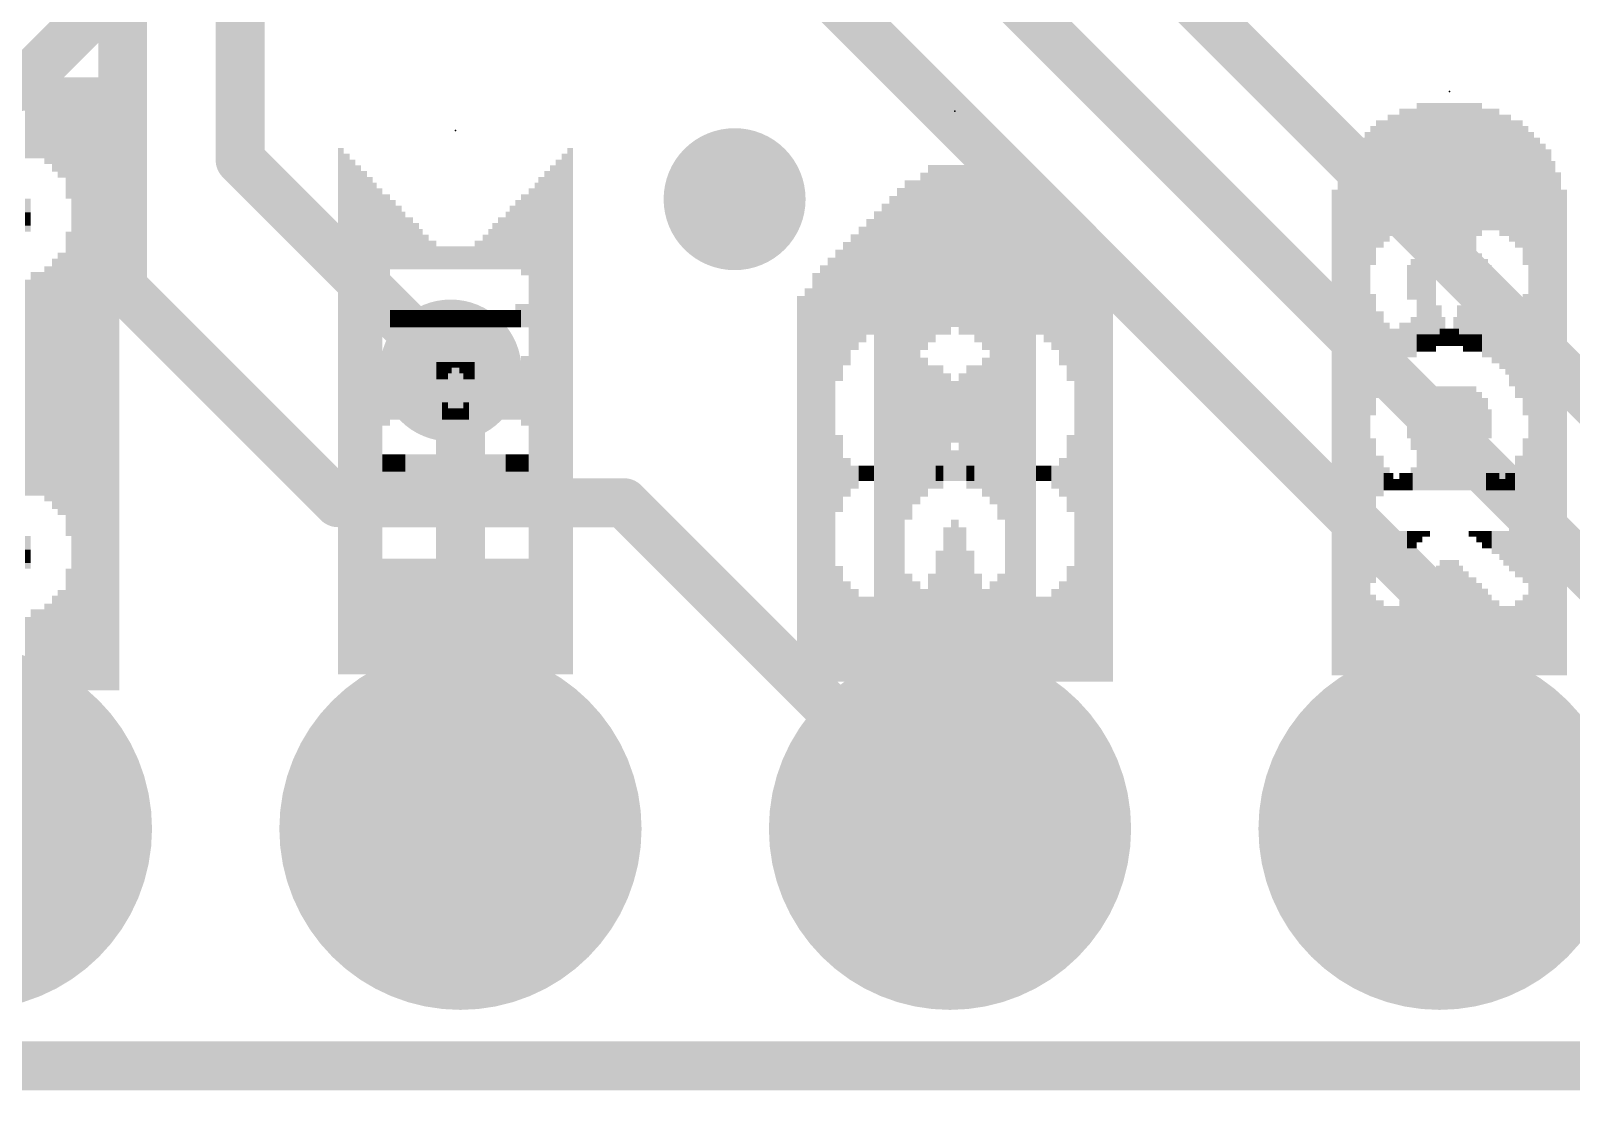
# Model space of a CAD drawing. Extents: x -27.9 to 58.7, y -19.6 to 25.5.
# Drawn here: x 7.93 to 15.92, y -0.13 to 5.37 of the extents above; entities that cross this region are included whole.
import ezdxf

# ---------------------------------------------------------------- set-up
doc = ezdxf.new("R2010")
doc.units = 0
for name, color, linetype in [('1', 12, 'CONTINUOUS'), ('16', 53, 'CONTINUOUS'), ('17', 254, 'CONTINUOUS'), ('18', 110, 'CONTINUOUS'), ('20', 53, 'CONTINUOUS'), ('21', 41, 'CONTINUOUS'), ('22', 40, 'CONTINUOUS'), ('23', 53, 'CONTINUOUS'), ('24', 53, 'CONTINUOUS'), ('51', 53, 'CONTINUOUS')]:
    doc.layers.add(name, color=color, linetype=linetype)

# ---------------------------------------------------------------- blocks, each defined once
blk = doc.blocks.new('RECT')
blk.add_solid([(-0.5, -0.5), (0.5, -0.5), (-0.5, 0.5), (0.5, 0.5)])
blk = doc.blocks.new('ROUNDP')
at = {"const_width": 0.5}
blk.add_lwpolyline([(0, -0.25, 1), (0, 0.25, 1), (0, -0.25)], format="xyb", dxfattribs=at)
blk = doc.blocks.new('ROUNDV')
at = {"const_width": 0.5}
blk.add_lwpolyline([(0, -0.25, 1), (0, 0.25, 1), (0, -0.25)], format="xyb", dxfattribs=at)

msp = doc.modelspace()

# ---------------------------------------------------------------- linework, layer by layer
at = {"layer": '1', "const_width": 0.254}
for points in [[(9.017, 13.1318), (9.017, 4.699)], [(8.4074, 4.0386), (8.4074, 12.192)], [(12.3412, 7.1374), (16.1766, 3.302)], [(17.338, 1.2294), (11.7602, 6.8072)], [(15.24, 2.3876), (11.176, 6.4516)], [(10.1092, 3.6068), (9.017, 4.699)], [(9.525, 2.921), (8.4074, 4.0386)], [(11.0084, 2.921), (9.525, 2.921)], [(12.7, 1.2294), (11.0084, 2.921)], [(15.24, 1.2294), (15.24, 2.3876)], [(24.2472, 0), (0, 0)]]:
    msp.add_lwpolyline(points, dxfattribs=at)
at = {"layer": '1', "const_width": 0.127}
for points in [[(9.0619, 4.7439, 1), (8.9721, 4.6541)], [(8.9535, 4.699, 1), (9.0805, 4.699)], [(8.4523, 4.0835, 1), (8.3625, 3.9937)], [(8.3439, 4.0386, 1), (8.4709, 4.0386)], [(10.0643, 3.5619, 1), (10.1541, 3.6517)], [(9.525, 2.9845, 1), (9.525, 2.8575)], [(11.0533, 2.9659, 1), (10.9635, 2.8761)], [(11.0084, 2.8575, 1), (11.0084, 2.9845)], [(9.4801, 2.8761, 1), (9.5699, 2.9659)], [(15.3035, 2.3876, 1), (15.1765, 2.3876)], [(15.1951, 2.3427, 1), (15.2849, 2.4325)], [(12.6551, 1.1845, 1), (12.7449, 1.2743)], [(15.1765, 1.2294, 1), (15.3035, 1.2294)]]:
    msp.add_lwpolyline(points, format="xyb", dxfattribs=at)
at = {"layer": '16', "const_width": 0.254}
for points in [[(7.874, 5.08), (8.89, 6.096)], [(7.3914, 5.08), (7.874, 5.08)], [(10.16, 3.6576), (10.1092, 3.6068)], [(10.16, 1.2294), (10.16, 3.6576)], [(24.2472, 0), (0, 0)]]:
    msp.add_lwpolyline(points, dxfattribs=at)
at = {"layer": '16', "const_width": 0.127}
for points in [[(7.874, 5.0165, 1), (7.874, 5.1435)], [(7.8291, 5.1249, 1), (7.9189, 5.0351)], [(10.2235, 3.6576, 1), (10.0965, 3.6576)], [(10.2049, 3.6127, 1), (10.1151, 3.7025)], [(10.0643, 3.6517, 1), (10.1541, 3.5619)], [(10.0965, 1.2294, 1), (10.2235, 1.2294)]]:
    msp.add_lwpolyline(points, format="xyb", dxfattribs=at)
at = {"layer": '20', "const_width": 0.2032}
msp.add_lwpolyline([(0, 0), (25.4, 0)], dxfattribs=at)
at = {"layer": '23'}
for p in [(15.2908, 5.0546), (12.7254, 4.953), (10.1346, 4.8514)]:
    msp.add_point(p, dxfattribs=at)
at = {"layer": '24'}
for p in [(15.2908, 5.0546), (12.7254, 4.953), (10.1346, 4.8514)]:
    msp.add_point(p, dxfattribs=at)

# ---------------------------------------------------------------- block references
at = {"layer": '17', "xscale": 1.8796, "yscale": 1.8796, "rotation": 90}
for p in [(7.62, 1.2294), (7.62, 1.2294), (10.16, 1.2294), (10.16, 1.2294), (12.7, 1.2294), (12.7, 1.2294), (15.24, 1.2294), (15.24, 1.2294)]:
    msp.add_blockref('ROUNDP', p, dxfattribs=at)
at = {"layer": '18', "xscale": 0.7366, "yscale": 0.7366}
for p in [(11.5824, 4.4958), (11.5824, 4.4958), (10.1092, 3.6068), (10.1092, 3.6068)]:
    msp.add_blockref('ROUNDV', p, dxfattribs=at)
at = {"layer": '21', "rotation": 270}
for p, xscale, yscale in [((7.9158, 4.918), 0.42, 0.03), ((7.9508, 4.918), 0.42, 0.04), ((7.9858, 4.918), 0.42, 0.03), ((8.0208, 4.903), 0.45, 0.04), ((8.0558, 4.883), 0.49, 0.03), ((8.0908, 4.868), 0.52, 0.04), ((8.1258, 4.813), 0.63, 0.03), ((8.1608, 3.538), 3.18, 0.04), ((8.1958, 3.538), 3.18, 0.03), ((8.2308, 3.538), 3.18, 0.04), ((8.2658, 3.538), 3.18, 0.03), ((8.3008, 3.538), 3.18, 0.04), ((8.3358, 3.538), 3.18, 0.03), ((8.3708, 3.538), 3.18, 0.04), ((15.0508, 4.6646), 0.6, 0.04), ((15.0858, 4.6496), 0.63, 0.03), ((15.1058, 4.6496), 0.63, 0.03), ((15.1358, 4.6496), 0.69, 0.03), ((15.1708, 4.4996), 0.99, 0.04), ((15.2058, 4.5296), 0.93, 0.03), ((15.2358, 4.5896), 0.81, 0.03), ((15.2558, 4.6196), 0.75, 0.03), ((15.2908, 4.6346), 0.72, 0.04), ((15.3258, 4.6496), 0.69, 0.03), ((15.3458, 4.6646), 0.66, 0.03), ((15.3758, 4.6646), 0.66, 0.03), ((15.4108, 4.6646), 0.66, 0.04), ((15.4458, 4.6646), 0.66, 0.03), ((15.4758, 4.6496), 0.63, 0.03), ((15.4958, 4.6496), 0.63, 0.03), ((15.5308, 4.6496), 0.63, 0.04), ((14.9308, 4.5746), 0.66, 0.04), ((14.9658, 4.6046), 0.6, 0.03), ((14.9958, 4.6346), 0.6, 0.03), ((15.0158, 4.6346), 0.6, 0.03), ((15.5658, 4.6196), 0.63, 0.03), ((15.5958, 4.6196), 0.63, 0.03), ((15.6158, 4.5896), 0.63, 0.03), ((15.6508, 4.5746), 0.66, 0.04), ((14.8358, 3.4196), 2.79, 0.03), ((14.8658, 3.4346), 2.82, 0.03), ((14.8958, 4.5446), 0.66, 0.03), ((15.6858, 4.5146), 0.72, 0.03), ((15.7108, 3.4346), 2.82, 0.02), ((15.7358, 3.4196), 2.79, 0.03), ((9.5396, 3.3964), 2.73, 0.03), ((9.5696, 3.3814), 2.7, 0.03), ((10.6996, 3.3814), 2.7, 0.03), ((10.7296, 3.3964), 2.73, 0.03), ((14.7858, 3.3896), 2.73, 0.03), ((14.8058, 3.4046), 2.76, 0.03), ((15.7658, 3.4046), 2.76, 0.03), ((15.8008, 3.3896), 2.73, 0.04), ((9.5996, 3.3664), 2.67, 0.03), ((9.6296, 3.3514), 2.64, 0.03), ((9.6496, 3.3364), 2.61, 0.03), ((10.6096, 3.3364), 2.61, 0.03), ((10.6446, 3.3514), 2.64, 0.04), ((10.6746, 3.3664), 2.67, 0.02), ((12.6054, 4.273), 0.8, 0.04), ((12.6454, 4.253), 0.84, 0.04), ((12.6854, 4.253), 0.84, 0.04), ((12.7254, 4.253), 0.84, 0.04), ((12.7654, 4.233), 0.88, 0.04), ((12.8054, 4.233), 0.88, 0.04), ((12.8454, 4.213), 0.92, 0.04), ((14.7558, 3.3596), 2.67, 0.03), ((15.8308, 3.3596), 2.67, 0.02), ((9.6796, 3.3214), 2.58, 0.03), ((9.7096, 3.3064), 2.55, 0.03), ((10.5546, 3.3064), 2.55, 0.02), ((10.5796, 3.3214), 2.58, 0.03), ((12.4854, 4.233), 0.72, 0.04), ((12.5254, 4.233), 0.72, 0.04), ((12.5654, 4.253), 0.76, 0.04), ((12.8854, 4.173), 0.92, 0.04), ((12.9254, 4.113), 0.96, 0.04), ((12.9654, 4.073), 1.04, 0.04), ((14.7258, 3.3296), 2.61, 0.03), ((15.8558, 3.3296), 2.61, 0.03), ((9.7396, 4.3264), 0.45, 0.03), ((9.7746, 4.3114), 0.42, 0.04), ((9.8096, 4.3114), 0.36, 0.03), ((10.4596, 4.3114), 0.36, 0.03), ((10.4946, 4.3114), 0.42, 0.04), ((10.5296, 3.2914), 2.52, 0.03), ((12.4054, 4.173), 0.68, 0.04), ((12.4454, 4.193), 0.72, 0.04), ((13.0054, 3.273), 2.56, 0.04), ((13.0454, 3.253), 2.52, 0.04), ((14.6958, 3.2846), 2.52, 0.03), ((15.8858, 3.2846), 2.52, 0.03), ((7.9158, 4.393), 0.07, 0.03), ((9.8396, 4.2964), 0.33, 0.03), ((9.8596, 4.2814), 0.3, 0.03), ((9.8946, 4.2664), 0.27, 0.04), ((10.3746, 4.2664), 0.27, 0.04), ((10.4096, 4.2814), 0.3, 0.03), ((10.4396, 4.2964), 0.33, 0.03), ((12.3254, 4.113), 0.64, 0.04), ((12.3654, 4.153), 0.64, 0.04), ((13.0854, 3.233), 2.48, 0.04), ((13.1254, 3.213), 2.44, 0.04), ((8.1258, 3.538), 1.58, 0.03), ((9.9296, 4.2514), 0.24, 0.03), ((9.9496, 4.2364), 0.21, 0.03), ((10.3196, 4.2364), 0.21, 0.03), ((10.3396, 4.2514), 0.24, 0.03), ((12.2454, 4.053), 0.6, 0.04), ((12.2854, 4.093), 0.6, 0.04), ((13.1654, 4.133), 0.52, 0.04), ((13.2054, 4.113), 0.48, 0.04), ((9.9796, 4.2214), 0.18, 0.03), ((10.0146, 4.2064), 0.15, 0.04), ((10.0496, 4.1914), 0.12, 0.03), ((10.0796, 4.1914), 0.12, 0.03), ((10.0996, 4.1914), 0.12, 0.03), ((10.1346, 4.1914), 0.12, 0.04), ((10.1696, 4.1914), 0.12, 0.03), ((10.1896, 4.1914), 0.12, 0.03), ((10.2196, 4.1914), 0.12, 0.03), ((10.2546, 4.2064), 0.15, 0.04), ((10.2896, 4.2214), 0.18, 0.03), ((12.1654, 3.953), 0.64, 0.04), ((12.2054, 4.013), 0.6, 0.04), ((13.2454, 4.093), 0.44, 0.04), ((13.2854, 4.073), 0.4, 0.04), ((8.0558, 4.098), 0.18, 0.03), ((8.0908, 4.098), 0.24, 0.04), ((12.0854, 3.093), 2.2, 0.04), ((12.1254, 3.893), 0.68, 0.04), ((13.3254, 4.053), 0.36, 0.04), ((13.3654, 4.033), 0.32, 0.04), ((15.1058, 4.0796), 0.21, 0.03), ((15.1358, 4.0946), 0.24, 0.03), ((7.9158, 4.028), 0.1, 0.03), ((7.9508, 4.048), 0.14, 0.04), ((7.9858, 4.063), 0.11, 0.03), ((8.0208, 4.078), 0.14, 0.04), ((12.0054, 3.053), 2.12, 0.04), ((12.0454, 3.073), 2.16, 0.04), ((13.4054, 3.073), 2.16, 0.04), ((13.4454, 3.053), 2.12, 0.04), ((15.0858, 4.0646), 0.18, 0.03), ((15.4108, 3.9146), 0.42, 0.04), ((15.4458, 3.9296), 0.45, 0.03), ((15.4758, 4.0646), 0.18, 0.03), ((15.4958, 4.0646), 0.12, 0.03), ((11.9654, 3.013), 2.04, 0.04), ((13.4854, 3.013), 2.04, 0.04), ((15.3758, 3.8846), 0.36, 0.03), ((15.6858, 3.6896), 0.63, 0.03), ((9.7396, 3.8914), 0.12, 0.03), ((9.7746, 3.8914), 0.12, 0.04), ((9.8096, 3.8764), 0.09, 0.03), ((9.8396, 3.8764), 0.09, 0.03), ((9.8596, 3.8764), 0.09, 0.03), ((9.8946, 3.8764), 0.09, 0.04), ((9.9296, 3.8764), 0.09, 0.03), ((9.9496, 3.8764), 0.09, 0.03), ((9.9796, 3.8764), 0.09, 0.03), ((10.0146, 3.8764), 0.09, 0.04), ((10.0496, 3.8764), 0.09, 0.03), ((10.0796, 3.8764), 0.09, 0.03), ((10.0996, 3.8764), 0.09, 0.03), ((10.1346, 3.8764), 0.09, 0.04), ((10.1696, 3.8764), 0.09, 0.03), ((10.1896, 3.8764), 0.09, 0.03), ((10.2196, 3.8764), 0.09, 0.03), ((10.2546, 3.8764), 0.09, 0.04), ((10.2896, 3.8764), 0.09, 0.03), ((10.3196, 3.8764), 0.09, 0.03), ((10.3396, 3.8764), 0.09, 0.03), ((10.3746, 3.8764), 0.09, 0.04), ((10.4096, 3.8764), 0.09, 0.03), ((10.4396, 3.8764), 0.09, 0.03), ((10.4596, 3.8914), 0.12, 0.03), ((10.4946, 3.8914), 0.12, 0.04), ((11.9254, 2.993), 2, 0.04), ((13.5254, 2.993), 2, 0.04), ((14.8958, 3.7046), 0.48, 0.03), ((15.3458, 3.8396), 0.21, 0.03), ((14.9308, 3.7046), 0.36, 0.04), ((14.9658, 3.7046), 0.3, 0.03), ((15.3258, 3.8096), 0.15, 0.03), ((15.4758, 3.7796), 0.21, 0.03), ((15.4958, 3.7646), 0.18, 0.03), ((15.5308, 3.7496), 0.21, 0.04), ((15.6158, 3.6896), 0.33, 0.03), ((15.6508, 3.6896), 0.45, 0.04), ((7.9858, 3.538), 0.46, 0.03), ((8.0208, 3.538), 0.46, 0.04), ((8.0558, 3.538), 0.52, 0.03), ((8.0908, 3.538), 0.52, 0.04), ((14.9958, 3.7196), 0.21, 0.03), ((15.0158, 3.7196), 0.15, 0.03), ((15.0508, 3.7196), 0.15, 0.04), ((15.0858, 3.7346), 0.12, 0.03), ((15.1058, 3.7346), 0.12, 0.03), ((15.1358, 3.7496), 0.09, 0.03), ((15.1708, 3.7496), 0.09, 0.04), ((15.2058, 3.7496), 0.09, 0.03), ((15.2358, 3.7646), 0.06, 0.03), ((15.2558, 3.7796), 0.09, 0.03), ((15.2908, 3.7796), 0.09, 0.04), ((15.5658, 3.7196), 0.21, 0.03), ((15.5958, 3.7046), 0.24, 0.03), ((7.9158, 3.538), 0.38, 0.03), ((7.9508, 3.518), 0.42, 0.04), ((9.7396, 3.5014), 0.36, 0.03), ((10.4946, 3.5014), 0.36, 0.04), ((9.7746, 3.5014), 0.3, 0.04), ((9.8096, 3.5164), 0.27, 0.03), ((9.8396, 3.5164), 0.27, 0.03), ((9.8596, 3.5314), 0.24, 0.03), ((9.8946, 3.5464), 0.21, 0.04), ((9.9296, 3.5614), 0.18, 0.03), ((9.9496, 3.5614), 0.18, 0.03), ((9.9796, 3.5764), 0.15, 0.03), ((10.0146, 3.5914), 0.12, 0.04), ((10.0496, 3.6064), 0.09, 0.03), ((10.0796, 3.6064), 0.09, 0.03), ((10.0996, 3.6214), 0.06, 0.03), ((10.1346, 3.6364), 0.03, 0.04), ((10.4396, 3.4864), 0.27, 0.03), ((10.4596, 3.5014), 0.3, 0.03), ((12.4454, 3.153), 0.96, 0.04), ((12.4854, 3.233), 0.8, 0.04), ((12.5254, 3.293), 0.76, 0.04), ((12.5654, 3.313), 0.72, 0.04), ((12.6054, 3.313), 0.64, 0.04), ((12.6454, 3.313), 0.64, 0.04), ((10.3196, 3.4414), 0.18, 0.03), ((10.3396, 3.4564), 0.21, 0.03), ((10.3746, 3.4714), 0.24, 0.04), ((10.4096, 3.4714), 0.24, 0.03), ((12.3654, 3.413), 0.36, 0.04), ((12.4054, 3.113), 0.96, 0.04), ((12.6854, 3.313), 0.56, 0.04), ((12.7254, 3.393), 0.32, 0.04), ((15.1708, 3.2546), 0.54, 0.04), ((15.2058, 3.2546), 0.54, 0.03), ((15.2358, 3.2546), 0.54, 0.03), ((15.2558, 3.2546), 0.54, 0.03), ((15.2908, 3.2546), 0.54, 0.04), ((15.3258, 3.2546), 0.54, 0.03), ((15.3458, 3.2546), 0.54, 0.03), ((15.3758, 3.2546), 0.54, 0.03), ((10.1896, 3.3964), 0.09, 0.03), ((10.2196, 3.4114), 0.12, 0.03), ((10.2546, 3.4264), 0.15, 0.04), ((10.2896, 3.4264), 0.15, 0.03), ((12.3254, 3.413), 0.2, 0.04), ((12.7654, 3.413), 0.2, 0.04), ((15.1058, 3.3296), 0.27, 0.03), ((15.1358, 3.2396), 0.51, 0.03), ((15.4108, 3.2396), 0.51, 0.04), ((15.4458, 3.3146), 0.3, 0.03), ((10.0996, 3.3664), 0.03, 0.03), ((10.1346, 3.3814), 0.06, 0.04), ((10.1696, 3.3814), 0.06, 0.03), ((15.0858, 3.3296), 0.15, 0.03), ((15.4758, 3.3296), 0.21, 0.03), ((9.7396, 2.9914), 0.42, 0.03), ((12.1254, 3.073), 0.4, 0.04), ((12.9654, 3.073), 0.4, 0.04), ((15.6858, 2.8796), 0.75, 0.03), ((9.7746, 2.9914), 0.36, 0.04), ((9.8096, 2.9914), 0.36, 0.03), ((9.8396, 2.9914), 0.36, 0.03), ((9.8596, 2.9914), 0.36, 0.03), ((9.8946, 2.9914), 0.36, 0.04), ((9.9296, 2.9914), 0.36, 0.03), ((9.9496, 2.9914), 0.36, 0.03), ((9.9796, 2.9914), 0.36, 0.03), ((10.0146, 2.9914), 0.36, 0.04), ((10.0496, 2.9914), 0.36, 0.03), ((10.0796, 2.9914), 0.36, 0.03), ((10.0996, 2.9914), 0.36, 0.03), ((10.1346, 2.9914), 0.36, 0.04), ((10.1696, 2.9914), 0.36, 0.03), ((10.1896, 2.9914), 0.36, 0.03), ((10.2196, 2.9914), 0.36, 0.03), ((10.2546, 2.9914), 0.36, 0.04), ((10.2896, 2.9914), 0.36, 0.03), ((10.3196, 2.9914), 0.36, 0.03), ((10.3396, 2.9914), 0.36, 0.03), ((10.3746, 3.1114), 0.12, 0.04), ((10.4096, 3.1264), 0.09, 0.03), ((10.4396, 3.1264), 0.09, 0.03), ((10.4596, 3.1264), 0.09, 0.03), ((10.4946, 3.1264), 0.09, 0.04), ((12.1654, 3.053), 0.2, 0.04), ((12.3254, 3.093), 0.12, 0.04), ((12.3654, 3.093), 0.2, 0.04), ((12.7254, 3.113), 0.16, 0.04), ((12.7654, 3.093), 0.12, 0.04), ((12.9254, 3.073), 0.24, 0.04), ((14.8958, 3.0746), 0.24, 0.03), ((14.9308, 3.0446), 0.18, 0.04), ((15.4458, 3.0596), 0.15, 0.03), ((15.6508, 3.0596), 0.21, 0.04), ((7.9158, 3.028), 0.14, 0.03), ((7.9508, 3.028), 0.14, 0.04), ((7.9858, 3.013), 0.11, 0.03), ((8.0208, 2.998), 0.14, 0.04), ((8.0558, 2.978), 0.18, 0.03), ((8.0908, 2.978), 0.24, 0.04), ((12.2054, 3.053), 0.12, 0.04), ((12.2454, 3.073), 0.08, 0.04), ((12.2854, 3.073), 0.08, 0.04), ((12.8054, 3.073), 0.08, 0.04), ((12.8454, 3.053), 0.12, 0.04), ((12.8854, 3.053), 0.12, 0.04), ((14.9658, 3.0296), 0.09, 0.03), ((14.9958, 3.0146), 0.06, 0.03), ((15.0158, 3.0146), 0.06, 0.03), ((15.0508, 3.0296), 0.09, 0.04), ((15.0858, 3.0296), 0.09, 0.03), ((15.1058, 3.0446), 0.12, 0.03), ((15.4758, 3.0446), 0.12, 0.03), ((15.4958, 3.0296), 0.09, 0.03), ((15.5308, 3.0146), 0.06, 0.04), ((15.5658, 3.0146), 0.06, 0.03), ((15.5958, 3.0296), 0.09, 0.03), ((15.6158, 3.0446), 0.12, 0.03), ((12.3254, 2.733), 0.2, 0.04), ((12.3654, 2.753), 0.24, 0.04), ((12.7254, 2.413), 0.84, 0.04), ((14.8958, 2.6696), 0.27, 0.03), ((14.9308, 2.6846), 0.24, 0.04), ((15.6158, 2.6846), 0.24, 0.03), ((15.6508, 2.6696), 0.27, 0.04), ((12.6854, 2.393), 0.8, 0.04), ((12.7654, 2.713), 0.16, 0.04), ((14.9658, 2.6846), 0.18, 0.03), ((14.9958, 2.6846), 0.18, 0.03), ((15.0158, 2.6996), 0.15, 0.03), ((15.0508, 2.7146), 0.12, 0.04), ((15.0858, 2.7296), 0.09, 0.03), ((15.1058, 2.7446), 0.06, 0.03), ((15.1358, 2.7596), 0.03, 0.03), ((15.4108, 2.7596), 0.03, 0.04), ((15.4458, 2.7446), 0.06, 0.03), ((15.4758, 2.7296), 0.09, 0.03), ((15.4958, 2.7296), 0.09, 0.03), ((15.5308, 2.7146), 0.12, 0.04), ((15.5658, 2.6996), 0.15, 0.03), ((15.5958, 2.6846), 0.18, 0.03), ((7.9158, 2.643), 0.07, 0.03), ((9.7396, 2.3464), 0.63, 0.03), ((12.6454, 2.333), 0.68, 0.04), ((8.1258, 2.263), 0.63, 0.03), ((9.7746, 2.3314), 0.6, 0.04), ((9.8096, 2.3314), 0.6, 0.03), ((9.8396, 2.3314), 0.6, 0.03), ((9.8596, 2.3314), 0.6, 0.03), ((9.8946, 2.3314), 0.6, 0.04), ((9.9296, 2.3314), 0.6, 0.03), ((9.9496, 2.3314), 0.6, 0.03), ((9.9796, 2.3314), 0.6, 0.03), ((10.0146, 2.3314), 0.6, 0.04), ((10.0496, 2.3314), 0.6, 0.03), ((10.0796, 2.3314), 0.6, 0.03), ((10.0996, 2.3314), 0.6, 0.03), ((10.1346, 2.3314), 0.6, 0.04), ((10.1696, 2.3314), 0.6, 0.03), ((10.1896, 2.3314), 0.6, 0.03), ((10.2196, 2.3314), 0.6, 0.03), ((10.2546, 2.3314), 0.6, 0.04), ((10.2896, 2.3314), 0.6, 0.03), ((10.3196, 2.3314), 0.6, 0.03), ((10.3396, 2.3314), 0.6, 0.03), ((12.1254, 2.293), 0.6, 0.04), ((15.2058, 2.2946), 0.54, 0.03), ((15.2358, 2.3096), 0.57, 0.03), ((15.2558, 2.3246), 0.6, 0.03), ((15.2908, 2.3246), 0.6, 0.04), ((15.3258, 2.3096), 0.57, 0.03), ((15.3458, 2.2946), 0.54, 0.03), ((12.1654, 2.253), 0.52, 0.04), ((12.6054, 2.273), 0.56, 0.04), ((12.7654, 2.253), 0.52, 0.04), ((12.9254, 2.253), 0.52, 0.04), ((12.9654, 2.273), 0.56, 0.04), ((15.1358, 2.2646), 0.48, 0.03), ((15.1708, 2.2796), 0.51, 0.04), ((15.3758, 2.2796), 0.51, 0.03), ((15.4108, 2.2646), 0.48, 0.04), ((8.0208, 2.173), 0.45, 0.04), ((8.0558, 2.193), 0.49, 0.03), ((8.0908, 2.208), 0.52, 0.04), ((12.2054, 2.233), 0.48, 0.04), ((12.2454, 2.213), 0.44, 0.04), ((12.2854, 2.213), 0.44, 0.04), ((12.4854, 2.213), 0.44, 0.04), ((12.5254, 2.213), 0.44, 0.04), ((12.5654, 2.233), 0.48, 0.04), ((12.8054, 2.233), 0.48, 0.04), ((12.8454, 2.233), 0.48, 0.04), ((12.8854, 2.233), 0.48, 0.04), ((13.1654, 2.213), 0.44, 0.04), ((13.3654, 2.213), 0.44, 0.04), ((14.8958, 2.2196), 0.39, 0.03), ((15.0508, 2.2196), 0.39, 0.04), ((15.0858, 2.2346), 0.42, 0.03), ((15.1058, 2.2496), 0.45, 0.03), ((15.4458, 2.2496), 0.45, 0.03), ((15.4758, 2.2346), 0.42, 0.03), ((15.4958, 2.2196), 0.39, 0.03), ((15.6508, 2.2196), 0.39, 0.04), ((15.6858, 2.2346), 0.42, 0.03), ((7.9158, 2.138), 0.38, 0.03), ((7.9508, 2.158), 0.42, 0.04), ((7.9858, 2.158), 0.42, 0.03), ((10.3746, 2.1964), 0.33, 0.04), ((10.4096, 2.1814), 0.3, 0.03), ((10.4396, 2.1814), 0.3, 0.03), ((10.4596, 2.1814), 0.3, 0.03), ((10.4946, 2.1964), 0.33, 0.04), ((12.3254, 2.193), 0.4, 0.04), ((12.3654, 2.193), 0.4, 0.04), ((12.4054, 2.193), 0.4, 0.04), ((12.4454, 2.193), 0.4, 0.04), ((13.2054, 2.193), 0.4, 0.04), ((13.2454, 2.193), 0.4, 0.04), ((13.2854, 2.193), 0.4, 0.04), ((13.3254, 2.193), 0.4, 0.04), ((14.9308, 2.2046), 0.36, 0.04), ((14.9658, 2.2046), 0.36, 0.03), ((14.9958, 2.2046), 0.36, 0.03), ((15.0158, 2.2046), 0.36, 0.03), ((15.5308, 2.2046), 0.36, 0.04), ((15.5658, 2.2046), 0.36, 0.03), ((15.5958, 2.2046), 0.36, 0.03), ((15.6158, 2.2046), 0.36, 0.03)]:
    msp.add_blockref('RECT', p, dxfattribs=dict(at, xscale=xscale, yscale=yscale))
at = {"layer": '22', "rotation": 270}
for p, xscale, yscale in [((7.9158, 4.938), 0.38, 0.03), ((7.9508, 4.938), 0.38, 0.04), ((7.9858, 4.938), 0.38, 0.03), ((8.0208, 4.918), 0.42, 0.04), ((8.0558, 4.903), 0.45, 0.03), ((8.0908, 4.883), 0.49, 0.04), ((8.1258, 4.848), 0.56, 0.03), ((8.1608, 3.538), 3.18, 0.04), ((8.1958, 3.538), 3.18, 0.03), ((8.2308, 3.538), 3.18, 0.04), ((8.2658, 3.538), 3.18, 0.03), ((8.3008, 3.538), 3.18, 0.04), ((8.3358, 3.538), 3.18, 0.03), ((8.3708, 3.538), 3.18, 0.04), ((15.0508, 4.6496), 0.63, 0.04), ((15.0858, 4.6496), 0.63, 0.03), ((15.1058, 4.6496), 0.63, 0.03), ((15.1358, 4.6646), 0.66, 0.03), ((15.1708, 4.6646), 0.66, 0.04), ((15.2058, 4.6646), 0.66, 0.03), ((15.2358, 4.6646), 0.66, 0.03), ((15.2558, 4.6496), 0.69, 0.03), ((15.2908, 4.6346), 0.72, 0.04), ((15.3258, 4.6196), 0.75, 0.03), ((15.3458, 4.5896), 0.81, 0.03), ((15.3758, 4.5296), 0.93, 0.03), ((15.4108, 4.4996), 0.99, 0.04), ((15.4458, 4.6496), 0.69, 0.03), ((15.4758, 4.6496), 0.63, 0.03), ((15.4958, 4.6496), 0.63, 0.03), ((15.5308, 4.6646), 0.6, 0.04), ((14.9308, 4.5746), 0.66, 0.04), ((14.9658, 4.5896), 0.63, 0.03), ((14.9858, 4.6196), 0.63, 0.03), ((15.0158, 4.6196), 0.63, 0.03), ((15.5658, 4.6346), 0.6, 0.03), ((15.5858, 4.6346), 0.6, 0.03), ((15.6158, 4.6046), 0.6, 0.03), ((15.6508, 4.5746), 0.66, 0.04), ((14.8458, 3.4196), 2.79, 0.03), ((14.8708, 3.4346), 2.82, 0.02), ((14.8958, 4.5146), 0.72, 0.03), ((15.6858, 4.5446), 0.66, 0.03), ((15.7158, 3.4346), 2.82, 0.03), ((15.7458, 3.4196), 2.79, 0.03), ((9.5396, 3.3964), 2.73, 0.03), ((9.5696, 3.3814), 2.7, 0.03), ((10.6996, 3.3814), 2.7, 0.03), ((10.7296, 3.3964), 2.73, 0.03), ((14.7808, 3.3896), 2.73, 0.04), ((14.8158, 3.4046), 2.76, 0.03), ((15.7758, 3.4046), 2.76, 0.03), ((15.7958, 3.3896), 2.73, 0.03), ((9.5946, 3.3664), 2.67, 0.02), ((9.6246, 3.3514), 2.64, 0.04), ((9.6596, 3.3364), 2.61, 0.03), ((10.6196, 3.3364), 2.61, 0.03), ((10.6396, 3.3514), 2.64, 0.03), ((10.6696, 3.3664), 2.67, 0.03), ((12.6054, 4.213), 0.92, 0.04), ((12.6454, 4.233), 0.88, 0.04), ((12.6854, 4.233), 0.88, 0.04), ((12.7254, 4.253), 0.84, 0.04), ((12.7654, 4.253), 0.84, 0.04), ((12.8054, 4.253), 0.84, 0.04), ((12.8454, 4.273), 0.8, 0.04), ((14.7508, 3.3596), 2.67, 0.02), ((15.8258, 3.3596), 2.67, 0.03), ((9.6896, 3.3214), 2.58, 0.03), ((9.7146, 3.3064), 2.55, 0.02), ((10.5596, 3.3064), 2.55, 0.03), ((10.5896, 3.3214), 2.58, 0.03), ((12.4854, 4.073), 1.04, 0.04), ((12.5254, 4.113), 0.96, 0.04), ((12.5654, 4.173), 0.92, 0.04), ((12.8854, 4.253), 0.76, 0.04), ((12.9254, 4.233), 0.72, 0.04), ((12.9654, 4.233), 0.72, 0.04), ((14.7258, 3.3296), 2.61, 0.03), ((15.8558, 3.3296), 2.61, 0.03), ((7.9158, 4.413), 0.17, 0.03), ((9.7396, 3.2914), 2.52, 0.03), ((9.7746, 4.3114), 0.42, 0.04), ((9.8096, 4.3114), 0.36, 0.03), ((10.4596, 4.3114), 0.36, 0.03), ((10.4946, 4.3114), 0.42, 0.04), ((10.5296, 4.3264), 0.45, 0.03), ((12.4054, 3.253), 2.52, 0.04), ((12.4454, 3.273), 2.56, 0.04), ((13.0054, 4.193), 0.72, 0.04), ((13.0454, 4.173), 0.68, 0.04), ((14.6958, 3.2846), 2.52, 0.03), ((15.8858, 3.2846), 2.52, 0.03), ((9.8296, 4.2964), 0.33, 0.03), ((9.8596, 4.2814), 0.3, 0.03), ((9.8946, 4.2664), 0.27, 0.04), ((10.3746, 4.2664), 0.27, 0.04), ((10.4096, 4.2814), 0.3, 0.03), ((10.4296, 4.2964), 0.33, 0.03), ((12.3254, 3.213), 2.44, 0.04), ((12.3654, 3.233), 2.48, 0.04), ((13.0854, 4.153), 0.64, 0.04), ((13.1254, 4.113), 0.64, 0.04), ((9.9296, 4.2514), 0.24, 0.03), ((9.9496, 4.2364), 0.21, 0.03), ((10.3196, 4.2364), 0.21, 0.03), ((10.3396, 4.2514), 0.24, 0.03), ((12.2454, 4.113), 0.48, 0.04), ((12.2854, 4.133), 0.52, 0.04), ((13.1654, 4.093), 0.6, 0.04), ((13.2054, 4.053), 0.6, 0.04), ((8.1258, 3.923), 0.67, 0.03), ((9.9796, 4.2214), 0.18, 0.03), ((10.0146, 4.2064), 0.15, 0.04), ((10.0496, 4.1914), 0.12, 0.03), ((10.0796, 4.1914), 0.12, 0.03), ((10.0996, 4.1914), 0.12, 0.03), ((10.1346, 4.1914), 0.12, 0.04), ((10.1696, 4.1914), 0.12, 0.03), ((10.1896, 4.1914), 0.12, 0.03), ((10.2196, 4.1914), 0.12, 0.03), ((10.2546, 4.2064), 0.15, 0.04), ((10.2896, 4.2214), 0.18, 0.03), ((12.1654, 4.073), 0.4, 0.04), ((12.2054, 4.093), 0.44, 0.04), ((13.2454, 4.013), 0.6, 0.04), ((13.2854, 3.953), 0.64, 0.04), ((8.0908, 3.908), 0.56, 0.04), ((12.0854, 4.033), 0.32, 0.04), ((12.1254, 4.053), 0.36, 0.04), ((13.3254, 3.893), 0.68, 0.04), ((13.3654, 3.093), 2.2, 0.04), ((15.4458, 4.0946), 0.24, 0.03), ((15.4758, 4.0796), 0.21, 0.03), ((7.9158, 3.903), 0.35, 0.03), ((7.9508, 3.888), 0.38, 0.04), ((7.9858, 3.888), 0.38, 0.03), ((8.0208, 3.888), 0.46, 0.04), ((8.0558, 3.903), 0.49, 0.03), ((12.0054, 3.053), 2.12, 0.04), ((12.0454, 3.073), 2.16, 0.04), ((13.4054, 3.073), 2.16, 0.04), ((13.4454, 3.053), 2.12, 0.04), ((15.0858, 4.0646), 0.12, 0.03), ((15.1058, 4.0646), 0.18, 0.03), ((15.1358, 3.9296), 0.45, 0.03), ((15.1708, 3.9146), 0.42, 0.04), ((15.4958, 4.0646), 0.18, 0.03), ((11.9654, 3.013), 2.04, 0.04), ((13.4854, 3.013), 2.04, 0.04), ((14.8958, 3.6896), 0.63, 0.03), ((15.2058, 3.8846), 0.36, 0.03), ((9.7746, 3.8914), 0.12, 0.04), ((9.8096, 3.8914), 0.12, 0.03), ((9.8296, 3.8764), 0.09, 0.03), ((9.8596, 3.8764), 0.09, 0.03), ((9.8946, 3.8764), 0.09, 0.04), ((9.9296, 3.8764), 0.09, 0.03), ((9.9496, 3.8764), 0.09, 0.03), ((9.9796, 3.8764), 0.09, 0.03), ((10.0146, 3.8764), 0.09, 0.04), ((10.0496, 3.8764), 0.09, 0.03), ((10.0796, 3.8764), 0.09, 0.03), ((10.0996, 3.8764), 0.09, 0.03), ((10.1346, 3.8764), 0.09, 0.04), ((10.1696, 3.8764), 0.09, 0.03), ((10.1896, 3.8764), 0.09, 0.03), ((10.2196, 3.8764), 0.09, 0.03), ((10.2546, 3.8764), 0.09, 0.04), ((10.2896, 3.8764), 0.09, 0.03), ((10.3196, 3.8764), 0.09, 0.03), ((10.3396, 3.8764), 0.09, 0.03), ((10.3746, 3.8764), 0.09, 0.04), ((10.4096, 3.8764), 0.09, 0.03), ((10.4296, 3.8764), 0.09, 0.03), ((10.4596, 3.8764), 0.09, 0.03), ((10.4946, 3.8914), 0.12, 0.04), ((10.5296, 3.8914), 0.12, 0.03), ((11.9254, 2.993), 2, 0.04), ((13.5254, 2.993), 2, 0.04), ((15.2358, 3.8396), 0.21, 0.03), ((15.6858, 3.7046), 0.48, 0.03), ((14.9308, 3.6896), 0.45, 0.04), ((14.9658, 3.6896), 0.33, 0.03), ((15.0508, 3.7496), 0.21, 0.04), ((15.0858, 3.7646), 0.18, 0.03), ((15.1058, 3.7796), 0.21, 0.03), ((15.2558, 3.8096), 0.15, 0.03), ((15.6158, 3.7046), 0.3, 0.03), ((15.6508, 3.7046), 0.36, 0.04), ((14.9858, 3.7046), 0.24, 0.03), ((15.0158, 3.7196), 0.21, 0.03), ((15.2908, 3.7796), 0.09, 0.04), ((15.3258, 3.7796), 0.09, 0.03), ((15.3458, 3.7646), 0.06, 0.03), ((15.3758, 3.7496), 0.09, 0.03), ((15.4108, 3.7496), 0.09, 0.04), ((15.4458, 3.7496), 0.09, 0.03), ((15.4758, 3.7346), 0.12, 0.03), ((15.4958, 3.7346), 0.12, 0.03), ((15.5308, 3.7196), 0.15, 0.04), ((15.5658, 3.7196), 0.15, 0.03), ((15.5858, 3.7196), 0.21, 0.03), ((9.7746, 3.5014), 0.36, 0.04), ((10.5296, 3.5014), 0.36, 0.03), ((9.8096, 3.5014), 0.3, 0.03), ((9.8296, 3.4864), 0.27, 0.03), ((10.1346, 3.6364), 0.03, 0.04), ((10.1696, 3.6214), 0.06, 0.03), ((10.1896, 3.6064), 0.09, 0.03), ((10.2196, 3.6064), 0.09, 0.03), ((10.2546, 3.5914), 0.12, 0.04), ((10.2896, 3.5764), 0.15, 0.03), ((10.3196, 3.5614), 0.18, 0.03), ((10.3396, 3.5614), 0.18, 0.03), ((10.3746, 3.5464), 0.21, 0.04), ((10.4096, 3.5314), 0.24, 0.03), ((10.4296, 3.5164), 0.27, 0.03), ((10.4596, 3.5164), 0.27, 0.03), ((10.4946, 3.5014), 0.3, 0.04), ((12.8054, 3.313), 0.64, 0.04), ((12.8454, 3.313), 0.64, 0.04), ((12.8854, 3.313), 0.72, 0.04), ((12.9254, 3.293), 0.76, 0.04), ((12.9654, 3.233), 0.8, 0.04), ((13.0054, 3.153), 0.96, 0.04), ((9.8596, 3.4714), 0.24, 0.03), ((9.8946, 3.4714), 0.24, 0.04), ((9.9296, 3.4564), 0.21, 0.03), ((9.9496, 3.4414), 0.18, 0.03), ((12.7254, 3.393), 0.32, 0.04), ((12.7654, 3.313), 0.56, 0.04), ((13.0454, 3.113), 0.96, 0.04), ((13.0854, 3.413), 0.36, 0.04), ((15.2058, 3.2546), 0.54, 0.03), ((15.2358, 3.2546), 0.54, 0.03), ((15.2558, 3.2546), 0.54, 0.03), ((15.2908, 3.2546), 0.54, 0.04), ((15.3258, 3.2546), 0.54, 0.03), ((15.3458, 3.2546), 0.54, 0.03), ((15.3758, 3.2546), 0.54, 0.03), ((15.4108, 3.2546), 0.54, 0.04), ((8.0908, 3.168), 0.56, 0.04), ((8.1258, 3.153), 0.67, 0.03), ((9.9796, 3.4264), 0.15, 0.03), ((10.0146, 3.4264), 0.15, 0.04), ((10.0496, 3.4114), 0.12, 0.03), ((10.0796, 3.3964), 0.09, 0.03), ((12.6854, 3.413), 0.2, 0.04), ((13.1254, 3.413), 0.2, 0.04), ((15.1358, 3.3146), 0.3, 0.03), ((15.1708, 3.2396), 0.51, 0.04), ((15.4458, 3.2396), 0.51, 0.03), ((15.4758, 3.3296), 0.27, 0.03), ((7.9508, 3.188), 0.38, 0.04), ((7.9858, 3.188), 0.38, 0.03), ((8.0208, 3.188), 0.46, 0.04), ((8.0558, 3.173), 0.49, 0.03), ((10.0996, 3.3814), 0.06, 0.03), ((10.1346, 3.3814), 0.06, 0.04), ((10.1696, 3.3664), 0.03, 0.03), ((15.1058, 3.3296), 0.21, 0.03), ((15.4958, 3.3296), 0.15, 0.03), ((7.9158, 3.173), 0.35, 0.03), ((10.5296, 2.9914), 0.42, 0.03), ((12.4854, 3.073), 0.4, 0.04), ((13.3254, 3.073), 0.4, 0.04), ((14.8958, 2.8796), 0.75, 0.03), ((9.7746, 3.1264), 0.09, 0.04), ((9.8096, 3.1264), 0.09, 0.03), ((9.8296, 3.1264), 0.09, 0.03), ((9.8596, 3.1264), 0.09, 0.03), ((9.8946, 3.1114), 0.12, 0.04), ((9.9296, 2.9914), 0.36, 0.03), ((9.9496, 2.9914), 0.36, 0.03), ((9.9796, 2.9914), 0.36, 0.03), ((10.0146, 2.9914), 0.36, 0.04), ((10.0496, 2.9914), 0.36, 0.03), ((10.0796, 2.9914), 0.36, 0.03), ((10.0996, 2.9914), 0.36, 0.03), ((10.1346, 2.9914), 0.36, 0.04), ((10.1696, 2.9914), 0.36, 0.03), ((10.1896, 2.9914), 0.36, 0.03), ((10.2196, 2.9914), 0.36, 0.03), ((10.2546, 2.9914), 0.36, 0.04), ((10.2896, 2.9914), 0.36, 0.03), ((10.3196, 2.9914), 0.36, 0.03), ((10.3396, 2.9914), 0.36, 0.03), ((10.3746, 2.9914), 0.36, 0.04), ((10.4096, 2.9914), 0.36, 0.03), ((10.4296, 2.9914), 0.36, 0.03), ((10.4596, 2.9914), 0.36, 0.03), ((10.4946, 2.9914), 0.36, 0.04), ((12.5254, 3.073), 0.24, 0.04), ((12.6854, 3.093), 0.12, 0.04), ((12.7254, 3.113), 0.16, 0.04), ((13.0854, 3.093), 0.2, 0.04), ((13.1254, 3.093), 0.12, 0.04), ((13.2854, 3.053), 0.2, 0.04), ((14.9308, 3.0596), 0.21, 0.04), ((15.1358, 3.0596), 0.15, 0.03), ((15.6508, 3.0446), 0.18, 0.04), ((15.6858, 3.0746), 0.24, 0.03), ((12.5654, 3.053), 0.12, 0.04), ((12.6054, 3.053), 0.12, 0.04), ((12.6454, 3.073), 0.08, 0.04), ((13.1654, 3.073), 0.08, 0.04), ((13.2054, 3.073), 0.08, 0.04), ((13.2454, 3.053), 0.12, 0.04), ((14.9658, 3.0446), 0.12, 0.03), ((14.9858, 3.0296), 0.09, 0.03), ((15.0158, 3.0146), 0.06, 0.03), ((15.0508, 3.0146), 0.06, 0.04), ((15.0858, 3.0296), 0.09, 0.03), ((15.1058, 3.0446), 0.12, 0.03), ((15.4758, 3.0446), 0.12, 0.03), ((15.4958, 3.0296), 0.09, 0.03), ((15.5308, 3.0296), 0.09, 0.04), ((15.5658, 3.0146), 0.06, 0.03), ((15.5858, 3.0146), 0.06, 0.03), ((15.6158, 3.0296), 0.09, 0.03), ((12.7254, 2.413), 0.84, 0.04), ((13.0854, 2.753), 0.24, 0.04), ((13.1254, 2.733), 0.2, 0.04), ((14.9308, 2.6696), 0.27, 0.04), ((14.9658, 2.6846), 0.24, 0.03), ((15.6508, 2.6846), 0.24, 0.04), ((15.6858, 2.6696), 0.27, 0.03), ((7.9158, 2.663), 0.17, 0.03), ((12.6854, 2.713), 0.16, 0.04), ((12.7654, 2.393), 0.8, 0.04), ((14.9858, 2.6846), 0.18, 0.03), ((15.0158, 2.6996), 0.15, 0.03), ((15.0508, 2.7146), 0.12, 0.04), ((15.0858, 2.7296), 0.09, 0.03), ((15.1058, 2.7296), 0.09, 0.03), ((15.1358, 2.7446), 0.06, 0.03), ((15.1708, 2.7596), 0.03, 0.04), ((15.4458, 2.7596), 0.03, 0.03), ((15.4758, 2.7446), 0.06, 0.03), ((15.4958, 2.7296), 0.09, 0.03), ((15.5308, 2.7146), 0.12, 0.04), ((15.5658, 2.6996), 0.15, 0.03), ((15.5858, 2.6846), 0.18, 0.03), ((15.6158, 2.6846), 0.18, 0.03), ((10.5296, 2.3464), 0.63, 0.03), ((12.8054, 2.333), 0.68, 0.04), ((9.9296, 2.3314), 0.6, 0.03), ((9.9496, 2.3314), 0.6, 0.03), ((9.9796, 2.3314), 0.6, 0.03), ((10.0146, 2.3314), 0.6, 0.04), ((10.0496, 2.3314), 0.6, 0.03), ((10.0796, 2.3314), 0.6, 0.03), ((10.0996, 2.3314), 0.6, 0.03), ((10.1346, 2.3314), 0.6, 0.04), ((10.1696, 2.3314), 0.6, 0.03), ((10.1896, 2.3314), 0.6, 0.03), ((10.2196, 2.3314), 0.6, 0.03), ((10.2546, 2.3314), 0.6, 0.04), ((10.2896, 2.3314), 0.6, 0.03), ((10.3196, 2.3314), 0.6, 0.03), ((10.3396, 2.3314), 0.6, 0.03), ((10.3746, 2.3314), 0.6, 0.04), ((10.4096, 2.3314), 0.6, 0.03), ((10.4296, 2.3314), 0.6, 0.03), ((10.4596, 2.3314), 0.6, 0.03), ((10.4946, 2.3314), 0.6, 0.04), ((13.3254, 2.293), 0.6, 0.04), ((15.2358, 2.2946), 0.54, 0.03), ((15.2558, 2.3096), 0.57, 0.03), ((15.2908, 2.3246), 0.6, 0.04), ((15.3258, 2.3246), 0.6, 0.03), ((15.3458, 2.3096), 0.57, 0.03), ((15.3758, 2.2946), 0.54, 0.03), ((8.1258, 2.228), 0.56, 0.03), ((12.4854, 2.273), 0.56, 0.04), ((12.5254, 2.253), 0.52, 0.04), ((12.6854, 2.253), 0.52, 0.04), ((12.8454, 2.273), 0.56, 0.04), ((13.2854, 2.253), 0.52, 0.04), ((15.1708, 2.2646), 0.48, 0.04), ((15.2058, 2.2796), 0.51, 0.03), ((15.4108, 2.2796), 0.51, 0.04), ((15.4458, 2.2646), 0.48, 0.03), ((8.0558, 2.173), 0.45, 0.03), ((8.0908, 2.193), 0.49, 0.04), ((12.0854, 2.213), 0.44, 0.04), ((12.2854, 2.213), 0.44, 0.04), ((12.5654, 2.233), 0.48, 0.04), ((12.6054, 2.233), 0.48, 0.04), ((12.6454, 2.233), 0.48, 0.04), ((12.8854, 2.233), 0.48, 0.04), ((12.9254, 2.213), 0.44, 0.04), ((12.9654, 2.213), 0.44, 0.04), ((13.1654, 2.213), 0.44, 0.04), ((13.2054, 2.213), 0.44, 0.04), ((13.2454, 2.233), 0.48, 0.04), ((14.8958, 2.2346), 0.42, 0.03), ((14.9308, 2.2196), 0.39, 0.04), ((15.0858, 2.2196), 0.39, 0.03), ((15.1058, 2.2346), 0.42, 0.03), ((15.1358, 2.2496), 0.45, 0.03), ((15.4758, 2.2496), 0.45, 0.03), ((15.4958, 2.2346), 0.42, 0.03), ((15.5308, 2.2196), 0.39, 0.04), ((15.6858, 2.2196), 0.39, 0.03), ((7.9158, 2.138), 0.38, 0.03), ((7.9508, 2.138), 0.38, 0.04), ((7.9858, 2.138), 0.38, 0.03), ((8.0208, 2.158), 0.42, 0.04), ((9.7746, 2.1964), 0.33, 0.04), ((9.8096, 2.1814), 0.3, 0.03), ((9.8296, 2.1814), 0.3, 0.03), ((9.8596, 2.1814), 0.3, 0.03), ((9.8946, 2.1964), 0.33, 0.04), ((12.1254, 2.193), 0.4, 0.04), ((12.1654, 2.193), 0.4, 0.04), ((12.2054, 2.193), 0.4, 0.04), ((12.2454, 2.193), 0.4, 0.04), ((13.0054, 2.193), 0.4, 0.04), ((13.0454, 2.193), 0.4, 0.04), ((13.0854, 2.193), 0.4, 0.04), ((13.1254, 2.193), 0.4, 0.04), ((14.9658, 2.2046), 0.36, 0.03), ((14.9858, 2.2046), 0.36, 0.03), ((15.0158, 2.2046), 0.36, 0.03), ((15.0508, 2.2046), 0.36, 0.04), ((15.5658, 2.2046), 0.36, 0.03), ((15.5858, 2.2046), 0.36, 0.03), ((15.6158, 2.2046), 0.36, 0.03), ((15.6508, 2.2046), 0.36, 0.04)]:
    msp.add_blockref('RECT', p, dxfattribs=dict(at, xscale=xscale, yscale=yscale))
at = {"layer": '51', "xscale": 0.508, "yscale": 0.508}
for p in [(10.16, 1.2294), (12.7, 1.2294), (15.24, 1.2294)]:
    msp.add_blockref('RECT', p, dxfattribs=at)

doc.saveas('drawing.dxf')
